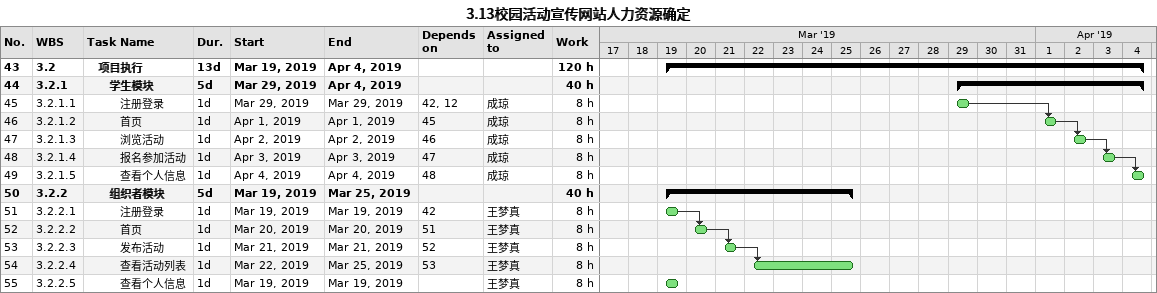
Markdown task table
3.13校园活动宣传网站人力资源确定

| ID | WBS | Task | Duration | Start | Finish | Predecessors | Resources | Work (h) |
|---|---|---|---|---|---|---|---|---|
| 43 | 3.2 | **项目执行** | 13d | 2019-03-19 | 2019-04-04 |  |  | 120 |
| 44 | 3.2.1 | **学生模块** | 5d | 2019-03-29 | 2019-04-04 |  |  | 40 |
| 45 | 3.2.1.1 | 注册登录 | 1d | 2019-03-29 | 2019-03-29 | 42, 12 | 成琼 | 8 |
| 46 | 3.2.1.2 | 首页 | 1d | 2019-04-01 | 2019-04-01 | 45 | 成琼 | 8 |
| 47 | 3.2.1.3 | 浏览活动 | 1d | 2019-04-02 | 2019-04-02 | 46 | 成琼 | 8 |
| 48 | 3.2.1.4 | 报名参加活动 | 1d | 2019-04-03 | 2019-04-03 | 47 | 成琼 | 8 |
| 49 | 3.2.1.5 | 查看个人信息 | 1d | 2019-04-04 | 2019-04-04 | 48 | 成琼 | 8 |
| 50 | 3.2.2 | **组织者模块** | 5d | 2019-03-19 | 2019-03-25 |  |  | 40 |
| 51 | 3.2.2.1 | 注册登录 | 1d | 2019-03-19 | 2019-03-19 | 42 | 王梦真 | 8 |
| 52 | 3.2.2.2 | 首页 | 1d | 2019-03-20 | 2019-03-20 | 51 | 王梦真 | 8 |
| 53 | 3.2.2.3 | 发布活动 | 1d | 2019-03-21 | 2019-03-21 | 52 | 王梦真 | 8 |
| 54 | 3.2.2.4 | 查看活动列表 | 1d | 2019-03-22 | 2019-03-25 | 53 | 王梦真 | 8 |
| 55 | 3.2.2.5 | 查看个人信息 | 1d | 2019-03-19 | 2019-03-19 |  | 王梦真 | 8 |
